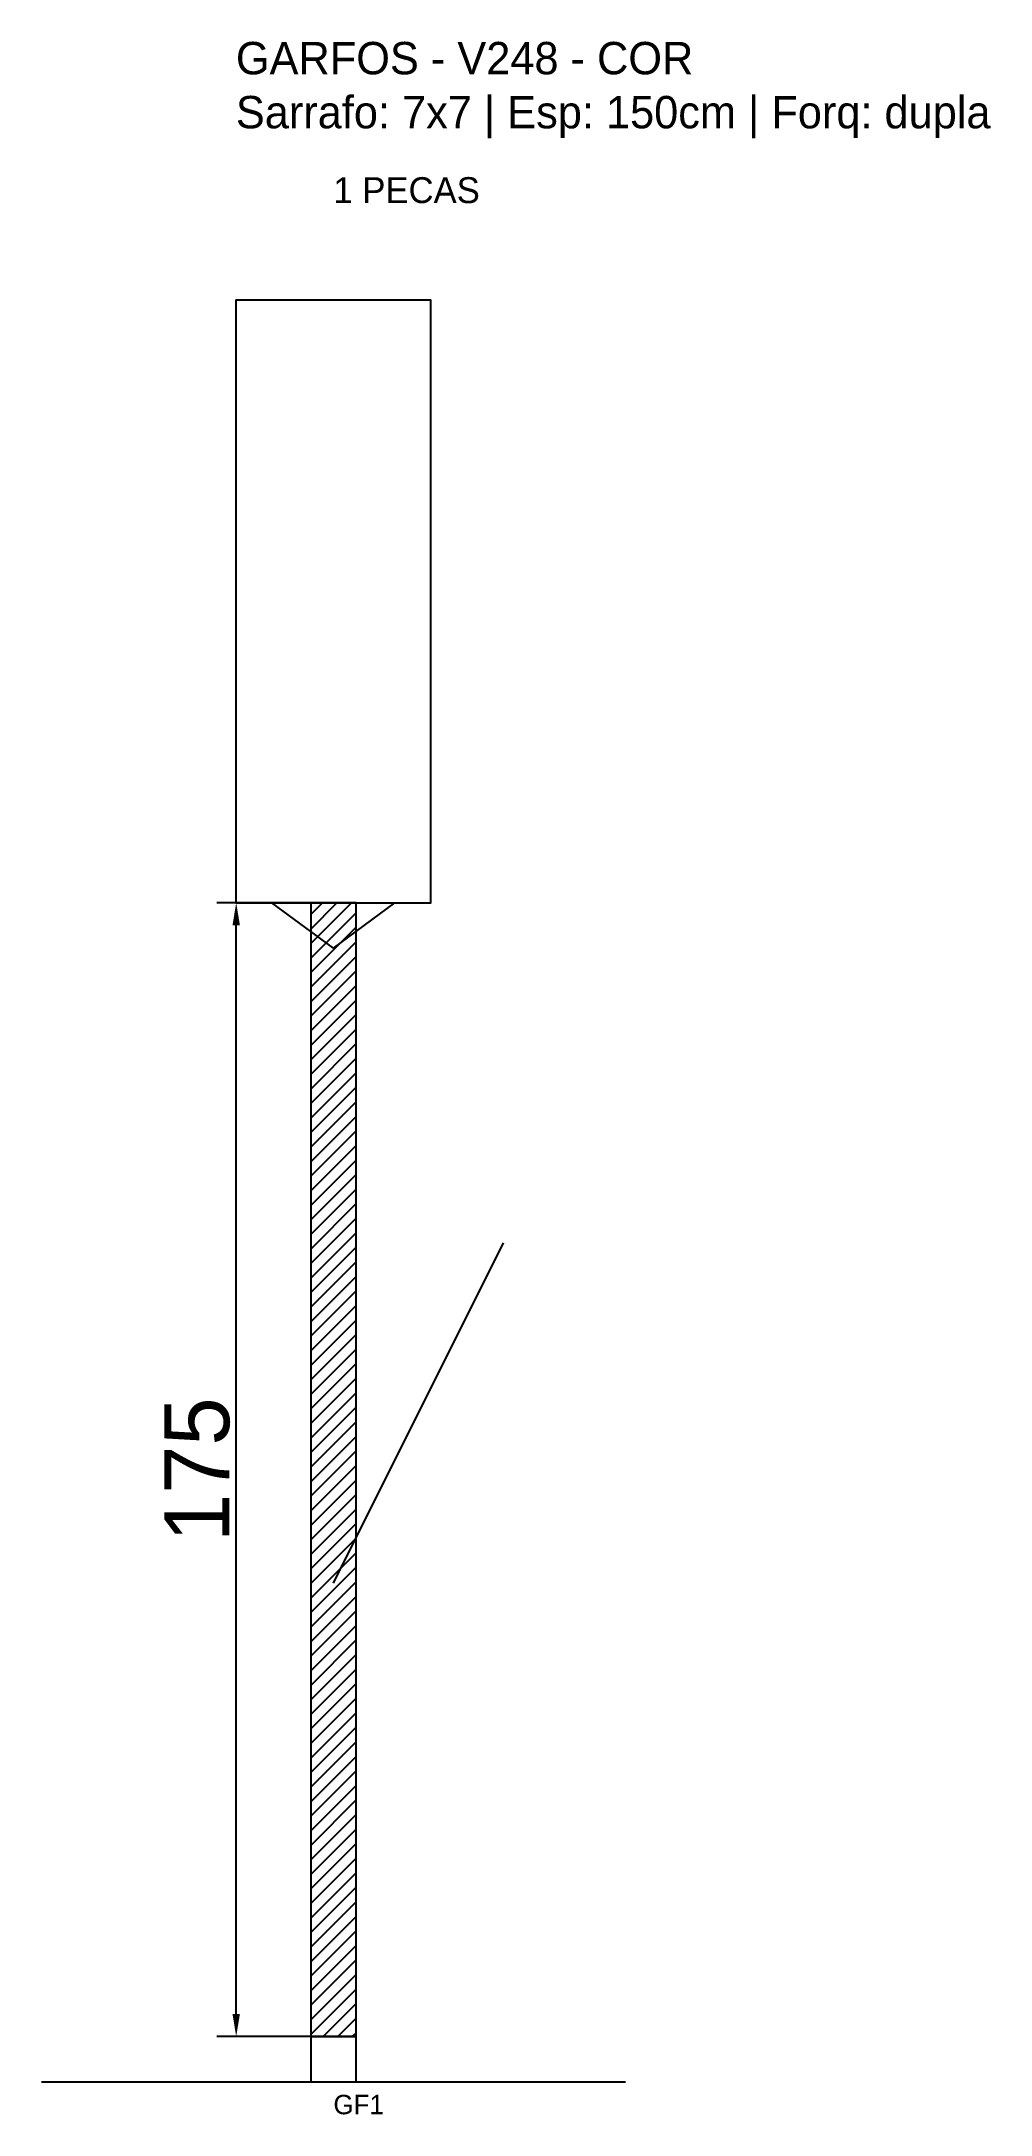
# Model space of a CAD drawing. Header units: metres. Extents: x -30 to 116, y -12 to 308.
import ezdxf

# ---------------------------------------------------------------- set-up
doc = ezdxf.new("R2010")
doc.units = ezdxf.units.M
for name, color, linetype in [('BARRA_ANCORAGEM', 1, 'Continuous'), ('COTA', 241, 'Continuous'), ('GARFOS OK', 3, 'Continuous'), ('NOME DA VIGA', 6, 'Continuous'), ('SARR_7x7', 40, 'Continuous'), ('VIGAS', 3, 'Continuous')]:
    doc.layers.add(name, color=color, linetype=linetype)
doc.dimstyles.new('EZ DXF', dxfattribs={"dimtxt": 10, "dimasz": 3.5, "dimexe": 3, "dimexo": 1.5, "dimgap": 1, "dimtad": 1, "dimdec": 1, "dimdsep": 46, "dimcen": 2.5, "dimazin": 3, "dimtfac": 1, "dimtmove": 0, "dimatfit": 3})

msp = doc.modelspace()

# ---------------------------------------------------------------- hatches: boundary and pattern name
at = {"layer": 'COTA'}
h = msp.add_hatch(dxfattribs=at)
h.set_pattern_fill('ANSI31', scale=0.5)
h.paths.add_polyline_path([(11.55, 0), (18.55, 0), (18.55, 175), (11.55, 175)])

# ---------------------------------------------------------------- linework, layer by layer
at = {"layer": 'BARRA_ANCORAGEM'}
msp.add_line((15.05, 70), (41.3, 122.5), dxfattribs=at)
at = {"layer": 'GARFOS OK'}
for p, q in [((15.05, 168), (5.55, 175)), ((5.55, 175), (24.55, 175)), ((15.05, 168), (24.55, 175))]:
    msp.add_line(p, q, dxfattribs=at)
at = {"layer": 'GARFOS OK', "linetype": 'CONTINUOUS'}
msp.add_line((-30, -7), (60.1, -7), dxfattribs=at)
at = {"layer": 'GARFOS OK'}
msp.add_lwpolyline([(11.55, 0), (18.55, 0), (18.55, 175), (11.55, 175), (11.55, 0)], dxfattribs=at)
at = {"layer": 'SARR_7x7'}
msp.add_lwpolyline([(11.55, -7), (18.55, -7), (18.55, 0), (11.55, 0), (11.55, -7)], dxfattribs=at)
at = {"layer": 'VIGAS'}
msp.add_lwpolyline([(0, 175), (30.1, 175), (30.1, 268), (0, 268), (0, 175)], dxfattribs=at)

# ---------------------------------------------------------------- texts
at = {"layer": 'NOME DA VIGA'}
for s, height, p in [('1 PECAS', 4, (15.05, 283)), ('GF1', 3, (15.05, -12))]:
    msp.add_text(s, height=height, dxfattribs=at).set_placement(p)
at = {"layer": 'NOME DA VIGA', "insert": (0, 293), "char_height": 5, "attachment_point": 7}
msp.add_mtext('GARFOS - V248 - COR\\PSarrafo: 7x7 | Esp: 150cm | Forq: dupla', dxfattribs=at)

# ---------------------------------------------------------------- dimensions: what is measured, and where the dimension line sits
at = {"layer": 'COTA'}
msp.add_linear_dim(base=(0.05, 0), p1=(15.05, 0), p2=(15.05, 175), angle=90, dimstyle='EZ DXF', dxfattribs=at).render()

doc.saveas('drawing.dxf')
